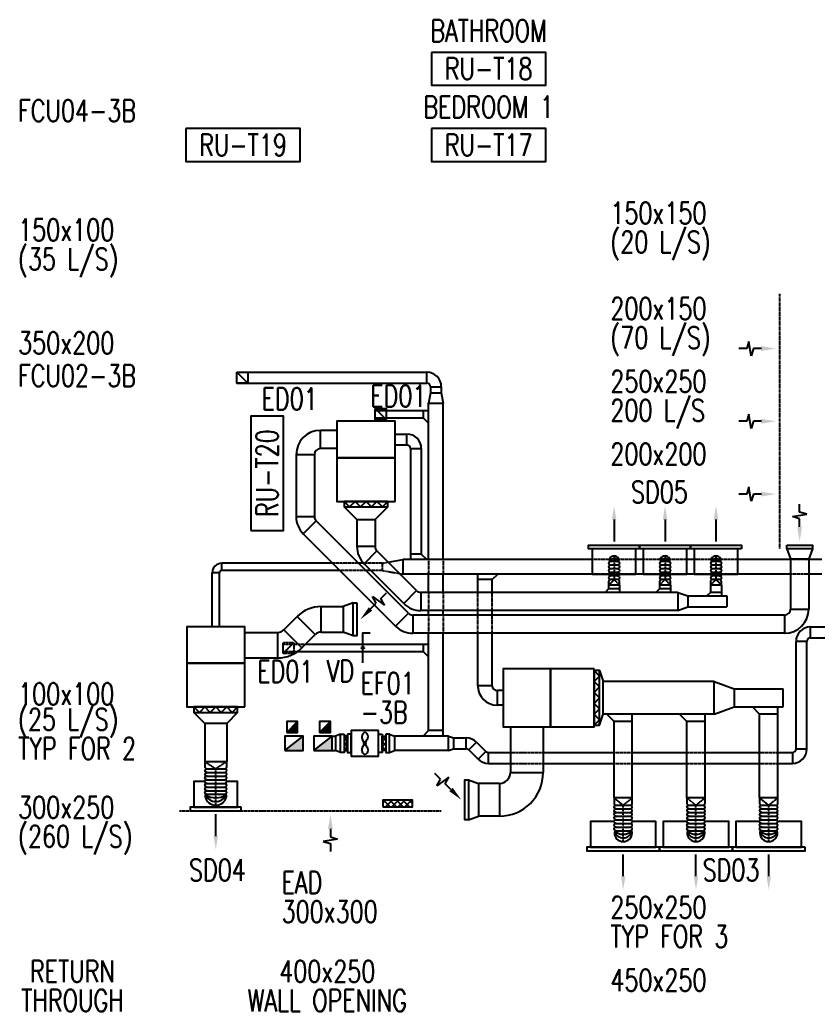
# Model space of a CAD drawing. Header units: millimetres. Extents: x 8426 to 52612, y 34067 to 55672.
# Drawn here: x 26992 to 37951, y 42037 to 55672 of the extents above; entities that cross this region are included whole.
import ezdxf
from ezdxf.enums import TextEntityAlignment as Align

# ---------------------------------------------------------------- set-up
doc = ezdxf.new("R2010")
doc.units = ezdxf.units.MM
for name, pattern in [('RU-MC03XXB1$0$HIDDEN2', [0.1875, 0.125, -0.0625]), ('RU-MD03XXB1$0$DASHDOT2', [0.5, 0.25, -0.125, 0, -0.125]), ('RU-MD03XXB1$0$HIDDEN2', [0.1875, 0.125, -0.0625])]:
    doc.linetypes.add(name, pattern=pattern)
doc.layers.add('AGRMNANT', color=1, linetype='Continuous', lineweight=25)
doc.layers.add('AGRMNONT', color=1, linetype='Continuous', lineweight=25)
for name, color, linetype in [('RU-MC03XXB1$0$MPVENENS', 2, 'Continuous'), ('RU-MC03XXB1$0$MPVENTND', 4, 'Continuous'), ('RU-MD03XXB1$0$MPVENENS', 2, 'Continuous'), ('RU-MD03XXB1$0$MPVENFNS', 60, 'Continuous'), ('RU-MD03XXB1$0$MPVENRAF', 1, 'Continuous'), ('RU-MD03XXB1$0$MPVENRNS', 40, 'Continuous'), ('RU-MD03XXB1$0$MPVENRNT', 4, 'Continuous'), ('RU-MD03XXB1$0$MPVENSAF', 1, 'Continuous'), ('RU-MD03XXB1$0$MPVENSNS', 7, 'Continuous'), ('RU-MD03XXB1$0$MPVENSNT', 11, 'Continuous'), ('RU-MD03XXB1$0$MPVENTND', 4, 'Continuous'), ('RU-MD03XXB1$0$MPVRNENT', 3, 'Continuous'), ('RU-MD03XXB1$0$MPWOPENL', 1, 'Continuous'), ('RU-MD03XXB1$0$X-REF', 25, 'Continuous'), ('RU-ME03XXB1$0$MPPIPENE', 6, 'Continuous'), ('RU-ME03XXB1$0$MPVENTNE', 6, 'Continuous')]:
    doc.layers.add(name, color=color, linetype=linetype)
doc.styles.add('RU-MD03XXB1$0$Standard', font='simplex.shx', dxfattribs={"width": 0.75})
doc.styles.add('SS', font='SIMPLEX.SHX', dxfattribs={"width": 0.75, "height": 3.5})
doc.styles.add('SS-1', font='simplex.shx', dxfattribs={"width": 0.75, "height": 3, "bigfont": 'B1NASKH.shx'})
doc.styles.add('SS-100', font='simplex.shx', dxfattribs={"width": 0.75, "height": 300, "bigfont": 'B1NASKH.shx'})

# ---------------------------------------------------------------- blocks, each defined once
blk = doc.blocks.new('ROOM NO.3')
at = {"linetype": 'Continuous'}
blk.add_lwpolyline([(-114723, 82043), (-114723, 81593), (-113153, 81593), (-113153, 82043)], close=True, dxfattribs=at)
at = {"style": 'SS-1', "width": 0.75, "flags": 1}
for tag, p in [('CEILING-FINISH', (-113938, 86807)), ('WALL-FINISH', (-113938, 86307)), ('SKIRTING-FINISH', (-113938, 85807)), ('FLOOR-FINISH', (-113938, 85307)), ('ACTUAL-AREA', (-113938, 84801)), ('TOR-AREA', (-113938, 84294)), ('PEOPLE-NO.', (-113938, 83787)), ('DEPT-NAME', (-113938, 83292)), ('RM-NAME', (-113938, 82288))]:
    blk.add_attdef(tag, text='', height=300, dxfattribs=at).set_placement(p, align=Align.MIDDLE)
at = {"linetype": 'Continuous', "style": 'SS', "width": 0.75, "flags": 4}
blk.add_attdef('RM-NO', text='', height=300, dxfattribs=at).set_placement((-113938, 81818), align=Align.MIDDLE)
blk = doc.blocks.new('S-TEXT')
at = {"style": 'SS-100', "width": 0.75}
for tag, p in [('R-NA1', (0, 4.25)), ('R-NA2', (0, 0))]:
    blk.add_attdef(tag, text='', height=3, dxfattribs=at).set_placement(p, align=Align.MIDDLE)
blk = doc.blocks.new('RU-MD03XXB1$0$SDAR')
at = {"color": 0, "linetype": 'ByBlock'}
blk.add_line((-300, 0), (0, 0), dxfattribs=at)
blk.add_solid([(-300, 31.25), (-300, -31.25), (-487.5, 0)], dxfattribs=at)
blk = doc.blocks.new('RU-MC03XXB1$0$EAD150X150')
at = {"layer": 'RU-MC03XXB1$0$MPVENENS'}
blk.add_line((-75, -75), (75, 75), dxfattribs=at)
blk.add_lwpolyline([(-75, -75), (75, -75), (75, 75), (-75, 75)], close=True, dxfattribs=at)
blk.add_solid([(75, 75), (75, -75), (-75, -75)], dxfattribs=at)
blk = doc.blocks.new('RU-MC03XXB1$0$EAD250X200')
at = {"layer": 'RU-MC03XXB1$0$MPVENENS'}
blk.add_line((-125, -100), (125, 100), dxfattribs=at)
blk.add_lwpolyline([(-125, -100), (125, -100), (125, 100), (-125, 100)], close=True, dxfattribs=at)
blk.add_solid([(125, 100), (125, -100), (-125, -100)], dxfattribs=at)
blk = doc.blocks.new('RU-MC03XXB1$0$EG-1')
at = {"color": 1}
blk.add_line((-75, -75), (75, 75), dxfattribs=at)
blk.add_lwpolyline([(-75, -75), (-75, 75), (75, 75), (75, -75)], close=True)
blk = doc.blocks.new('RU-MC03XXB1')
at = {"layer": 'RU-MC03XXB1$0$MPVENTND', "color": 1, "linetype": 'RU-MC03XXB1$0$HIDDEN2'}
blk.add_line((17785, 6362), (17935, 6512), dxfattribs=at)
at = {"layer": 'RU-MC03XXB1$0$MPVENTND'}
for points in [[(22685, 7800), (21985, 7800), (21985, 7850), (22685, 7850)], [(23385, 7800), (22685, 7800), (22685, 7850), (23385, 7850)], [(24085, 7800), (23385, 7800), (23385, 7850), (24085, 7850)], [(17210, 4250), (16510, 4250), (16510, 4200), (17210, 4200)], [(22960, 3700), (21960, 3700), (21960, 3650), (22960, 3650)], [(23960, 3700), (22960, 3700), (22960, 3650), (23960, 3650)], [(24960, 3700), (23960, 3700), (23960, 3650), (24960, 3650)]]:
    blk.add_lwpolyline(points, close=True, dxfattribs=at)
at = {"layer": 'RU-MC03XXB1$0$MPVENTND', "color": 1, "linetype": 'RU-MC03XXB1$0$HIDDEN2'}
blk.add_lwpolyline([(17785, 6362), (17785, 6512), (17935, 6512), (17935, 6362)], close=True, dxfattribs=at)
at = {"layer": 'RU-MC03XXB1$0$MPVENENS'}
for name, p in [('RU-MC03XXB1$0$EAD150X150', (17910, 5350)), ('RU-MC03XXB1$0$EAD150X150', (18360, 5350)), ('RU-MC03XXB1$0$EAD250X200', (17935, 5125)), ('RU-MC03XXB1$0$EAD250X200', (18335, 5125))]:
    blk.add_blockref(name, p, dxfattribs=at)
at = {"layer": 'RU-MC03XXB1$0$MPVENTND', "rotation": 270}
for p in [(17225, 10150), (19125, 9650)]:
    blk.add_blockref('RU-MC03XXB1$0$EG-1', p, dxfattribs=at)
blk = doc.blocks.new('RU-ME03XXB1$0$EF')
at = {"color": 4}
for p, q in [((-14, 12), (-53, 44)), ((53, 44), (14, 12)), ((-14, -12), (-53, -44)), ((53, -44), (14, -12))]:
    blk.add_line(p, q, dxfattribs=at)
at = {"color": 2}
blk.add_lwpolyline([(-175, 250), (-175, -250), (175, -250), (175, 250)], close=True, dxfattribs=at)
at = {"color": 4}
blk.add_circle((0, 0), 18.8, dxfattribs=at)
for centre, start, end in [((-90, 0), 50.3477, 309.6523), ((90, 0), 230.3477, 129.6523)]:
    blk.add_arc(centre, 57.4, start, end, dxfattribs=at)
blk = doc.blocks.new('RU-ME03XXB1$0$FCU2')
blk.add_lwpolyline([(-400, 600), (-400, 0), (400, 0), (400, 600)], close=True)
at = {"color": 2}
blk.add_lwpolyline([(375, 600), (375, 675), (-375, 675), (-375, 600)], close=True, dxfattribs=at)
at = {"color": 1}
blk.add_lwpolyline([(375, 600), (300, 675), (225, 600), (150, 675), (75, 600), (0, 675), (-75, 600), (-150, 675), (-225, 600), (-300, 675), (-375, 600), (-375, 600)], dxfattribs=at)
blk = doc.blocks.new('RU-ME03XXB1$0$FCU1')
blk.add_lwpolyline([(-400, 600), (-400, 0), (400, 0), (400, 600)], close=True)
at = {"color": 2}
blk.add_lwpolyline([(300, 600), (300, 675), (-300, 675), (-300, 600)], close=True, dxfattribs=at)
at = {"color": 1}
blk.add_lwpolyline([(-300, 600), (-300, 600), (-225, 675), (-150, 600), (-75, 675), (0, 600), (75, 675), (150, 600), (225, 675), (300, 600)], dxfattribs=at)
blk = doc.blocks.new('RU-ME03XXB1')
at = {"layer": 'RU-ME03XXB1$0$MPPIPENE'}
for name, p, rotation in [('RU-ME03XXB1$0$FCU1', (18925, 9050), 180), ('RU-ME03XXB1$0$FCU1', (16860, 6225), 180), ('RU-ME03XXB1$0$FCU2', (21460, 5750), 270)]:
    blk.add_blockref(name, p, dxfattribs=dict(at, rotation=rotation))
at = {"layer": 'RU-ME03XXB1$0$MPVENTNE', "yscale": 0.75, "rotation": 270}
blk.add_blockref('RU-ME03XXB1$0$EF', (18910, 5125), dxfattribs=at)
blk = doc.blocks.new('RU-MD03XXB1$0$RDAF')
for p, q in [((200, 0), (310, 0)), ((310, 0), (340, 99)), ((340, 99), (373, -99)), ((403, 0), (513, 0)), ((373, -99), (403, 0))]:
    blk.add_line(p, q)
blk.add_solid([(200, -33), (200, 33), (0, 0)])
blk = doc.blocks.new('RU-MD03XXB1$0$F-150')
at = {"layer": 'RU-MD03XXB1$0$MPVENSNS', "color": 1, "linetype": 'RU-MD03XXB1$0$DASHDOT2'}
for p in [(-75, 325), (75, 325), (0, -75)]:
    blk.add_line(p, (0, 250), dxfattribs=at)
at = {"layer": 'RU-MD03XXB1$0$MPVENSNS', "color": 1}
for p, q in [((-50, 200), (50, 200)), ((-50, 150), (50, 150)), ((-50, 100), (50, 100)), ((-50, 50), (50, 50)), ((-43, 0), (43, 0))]:
    blk.add_line(p, q, dxfattribs=at)
at = {"layer": 'RU-MD03XXB1$0$MPVENSNS', "color": 2}
blk.add_lwpolyline([(-75, 325), (-75, 275, 0.414214), (-50, 250), (50, 250, 0.414214), (75, 275), (75, 325)], format="xyb", dxfattribs=at)
at = {"layer": 'RU-MD03XXB1$0$MPVENSNS', "color": 1}
for points in [[(-50, 0, -1), (-50, 50, -1), (-50, 100, -1), (-50, 150, -1), (-50, 200, -1), (-50, 250)], [(50, 0, 1), (50, 50, 1), (50, 100, 1), (50, 150, 1), (50, 200, 1), (50, 250)]]:
    blk.add_lwpolyline(points, format="xyb", dxfattribs=at)
for centre, radius, start, end in [((-43, -25), 25, 90, 210), ((0, 0), 75, 210, 330), ((0, 50), 88, 223.7528, 316.2472), ((43, -25), 25, 330, 90), ((43, -25), 25, 330, 90)]:
    blk.add_arc(centre, radius, start, end, dxfattribs=at)
blk = doc.blocks.new('RU-MD03XXB1$0$F-300')
at = {"layer": 'RU-MD03XXB1$0$MPVENSNS', "color": 1, "linetype": 'RU-MD03XXB1$0$DASHDOT2'}
for p in [(-150, 450), (150, 450), (0, -150)]:
    blk.add_line(p, (0, 350), dxfattribs=at)
at = {"layer": 'RU-MD03XXB1$0$MPVENSNS', "color": 1}
for p, q in [((-125, 300), (125, 300)), ((-125, 250), (125, 250)), ((-125, 200), (125, 200)), ((-125, 150), (125, 150)), ((-125, 100), (125, 100)), ((-125, 50), (125, 50)), ((-122, 0), (122, 0))]:
    blk.add_line(p, q, dxfattribs=at)
at = {"layer": 'RU-MD03XXB1$0$MPVENSNS', "color": 2}
blk.add_lwpolyline([(-150, 450), (-150, 375, 0.414214), (-125, 350), (125, 350, 0.414214), (150, 375), (150, 450)], format="xyb", dxfattribs=at)
at = {"layer": 'RU-MD03XXB1$0$MPVENSNS', "color": 1}
for points in [[(-125, 0, -1), (-125, 50, -1), (-125, 100, -1), (-125, 150, -1), (-125, 200, -1), (-125, 250, -1), (-125, 300, -1), (-125, 350)], [(125, 0, 1), (125, 50, 1), (125, 100, 1), (125, 150, 1), (125, 200, 1), (125, 250, 1), (125, 300, 1), (125, 350)]]:
    blk.add_lwpolyline(points, format="xyb", dxfattribs=at)
for centre, radius, start, end in [((-122, -25), 25, 90, 191.537), ((0, 0), 150, 191.537, 348.463), ((0, 65), 164, 208.4107, 331.5893), ((0, 213), 261, 237.5556, 302.4444), ((122, -25), 25, 348.463, 90)]:
    blk.add_arc(centre, radius, start, end, dxfattribs=at)
blk = doc.blocks.new('RU-MD03XXB1$0$F-250')
at = {"layer": 'RU-MD03XXB1$0$MPVENSNS', "color": 1, "linetype": 'RU-MD03XXB1$0$DASHDOT2'}
for p in [(-125, 450), (125, 450), (0, -150)]:
    blk.add_line(p, (0, 350), dxfattribs=at)
at = {"layer": 'RU-MD03XXB1$0$MPVENSNS', "color": 1}
for p, q in [((-100, 300), (100, 300)), ((-100, 250), (100, 250)), ((-100, 200), (100, 200)), ((-100, 150), (100, 150)), ((-100, 100), (100, 100)), ((-100, 50), (100, 50)), ((-97, 0), (97, 0))]:
    blk.add_line(p, q, dxfattribs=at)
at = {"layer": 'RU-MD03XXB1$0$MPVENSNS', "color": 2}
blk.add_lwpolyline([(-125, 450), (-125, 375, 0.414214), (-100, 350), (100, 350, 0.414214), (125, 375), (125, 450)], format="xyb", dxfattribs=at)
at = {"layer": 'RU-MD03XXB1$0$MPVENSNS', "color": 1}
for points in [[(-100, 0, -1), (-100, 50, -1), (-100, 100, -1), (-100, 150, -1), (-100, 200, -1), (-100, 250, -1), (-100, 300, -1), (-100, 350)], [(100, 0, 1), (100, 50, 1), (100, 100, 1), (100, 150, 1), (100, 200, 1), (100, 250, 1), (100, 300, 1), (100, 350)]]:
    blk.add_lwpolyline(points, format="xyb", dxfattribs=at)
for centre, radius, start, end in [((-97, -25), 25, 90, 191.537), ((0, -28), 122, 180.9326, 359.0674), ((0, 27), 126, 198.4126, 341.5874), ((0, 135), 183, 230.9997, 309.0003), ((97, -25), 25, 348.463, 90)]:
    blk.add_arc(centre, radius, start, end, dxfattribs=at)
blk = doc.blocks.new('RU-MD03XXB1$0$VD')
at = {"color": 2}
blk.add_lwpolyline([(0, 275), (0, -275), (100, -275)], dxfattribs=at)
at = {"color": 2, "const_width": 37.5}
blk.add_lwpolyline([(-18.75, 0, 1), (18.75, 0, 1)], format="xyb", close=True, dxfattribs=at)

msp = doc.modelspace()

# ---------------------------------------------------------------- hatches: boundary and pattern name
at = {"layer": 'RU-MD03XXB1$0$MPVENENS'}
h = msp.add_hatch(dxfattribs=at)
h.set_pattern_fill('ANSI37', color=1, scale=400, angle=270, style=0)
h.set_pattern_definition([(315, (64164.087, 69654.78), (35.35534, 35.35534), []), (45, (64164.087, 69654.78), (-35.35534, 35.35534), [])])
h.paths.add_polyline_path([(31448, 45830.2), (31448, 45630.2), (31498, 45630.2), (31498, 45830.2)])
h = msp.add_hatch(dxfattribs=at)
h.set_pattern_fill('ANSI37', color=1, scale=400, angle=270, style=0)
h.set_pattern_definition([(225, (-692.99, 69654.78), (-35.35534, 35.35534), []), (135, (-692.99, 69654.78), (35.35534, 35.35534), [])])
h.paths.add_polyline_path([(32023, 45830.2), (32023, 45630.2), (31973, 45630.2), (31973, 45830.2)])
at = {"layer": 'RU-MD03XXB1$0$MPWOPENL'}
h = msp.add_hatch(dxfattribs=at)
h.set_pattern_fill('ANSI37', color=256, scale=500, style=0)
h.set_pattern_definition([(45, (12825.55, 40605.2), (-44.19417, 44.19417), []), (135, (12825.55, 40605.2), (-44.19417, -44.19417), [])])
h.paths.add_polyline_path([(31985.5, 44855.2), (31985.5, 44955.2), (32385.5, 44955.2), (32385.5, 44855.2)])

# ---------------------------------------------------------------- linework, layer by layer
at = {"layer": 'AGRMNONT'}
for points in [[(32297.2, 51244.6, 0, 100, 0), (32297.2, 51697.2, 0, 0, 0), (32297.2, 55000.2, 0, 0, 0), (32650.7, 55000.2, 0, 0, 0)], [(30749.2, 51244.6, 0, 100, 0), (30749.2, 51697.2, 0, 0, 0), (30749.2, 52786.5, 0, 0, 0), (31259.4, 52786.5, 0, 0, 0), (31259.4, 53952.6, 0, 0, 0), (30845.4, 53952.6, 0, 0, 0)], [(33435.7, 51265.4, 0, 100, 0), (33435.7, 51717.9, 0, 0, 0), (33435.7, 53727.6, 0, 0, 0)], [(30390.9, 47433.6, 0, 100, 0), (30390.9, 47886.1, 0, 0, 0), (30390.9, 48657.3, 0, 0, 0)]]:
    msp.add_lwpolyline(points, format="xyseb", dxfattribs=at)
at = {"layer": 'RU-MD03XXB1$0$MPVENENS'}
for p, q in [((29975.5, 50830.2), (32585.5, 50830.2)), ((29975.5, 50680.2), (29975.5, 50830.2)), ((32585.5, 50680.2), (32585.5, 50830.2)), ((29975.5, 50680.2), (32585.5, 50680.2)), ((32635.5, 50630.2), (32635.5, 50547)), ((32635.5, 50630.2), (32785.5, 50630.2)), ((32785.5, 50630.2), (32785.5, 50547)), ((32635.5, 50547), (32610.5, 50405.2)), ((32635.5, 50547), (32785.5, 50547)), ((32785.5, 50547), (32810.5, 50405.2)), ((32610.5, 48255.2), (32610.5, 50405.2)), ((32610.5, 50405.2), (32810.5, 50405.2)), ((32810.5, 48255.2), (32810.5, 50405.2)), ((31875.5, 50205.2), (31875.5, 50305.2)), ((31875.5, 50305.2), (32610.5, 50305.2)), ((31875.5, 50205.2), (32535.5, 50205.2)), ((32535.5, 50305.2), (32535.5, 50205.2)), ((32535.5, 50205.2), (32610.5, 50130.2)), ((32610.5, 47805.2), (32610.5, 48080.2)), ((32810.5, 47805.2), (32810.5, 48055.2)), ((32610.5, 47492.7), (32610.5, 47555.2)), ((32810.5, 47492.7), (32810.5, 47555.2)), ((37860.5, 47330.2), (38185.5, 47330.2)), ((37860.5, 47180.2), (37860.5, 47330.2)), ((32610.5, 45905.2), (32610.5, 47242.7)), ((32810.5, 45830.2), (32810.5, 47242.7)), ((37860.5, 47180.2), (38185.5, 47180.2)), ((30919.7, 47092.7), (32610.5, 47092.7)), ((32535.5, 47092.7), (32535.5, 46992.7)), ((37660.5, 45655.2), (37660.5, 47130.2)), ((37810.5, 47130.2), (37660.5, 47130.2)), ((37810.5, 45655.2), (37810.5, 47130.2)), ((30810.9, 46992.7), (32535.5, 46992.7)), ((32535.5, 46992.7), (32610.5, 46917.7)), ((31285.5, 45830.2), (31329.4, 45830.2)), ((31398, 45855.2), (31329.4, 45830.2)), ((31329.4, 45830.2), (31329.4, 45630.2)), ((32073, 45855.2), (32141.7, 45830.2)), ((32885.5, 45830.2), (32141.7, 45830.2)), ((32141.7, 45830.2), (32141.7, 45630.2)), ((32610.5, 45905.2), (32535.5, 45830.2)), ((32810.5, 45905.2), (32610.5, 45905.2)), ((32885.5, 45630.2), (32885.5, 45830.2)), ((32885.5, 45830.2), (32954.2, 45805.2)), ((32954.2, 45805.2), (33129.1, 45805.2)), ((32954.2, 45805.2), (32954.2, 45655.2)), ((33129.1, 45655.2), (33129.1, 45805.2)), ((33164.4, 45640.6), (33270.5, 45746.6)), ((33270.5, 45746.6), (33397.3, 45619.8)), ((31285.5, 45630.2), (31329.4, 45630.2)), ((31398, 45605.2), (31329.4, 45630.2)), ((32073, 45605.2), (32141.7, 45630.2)), ((32885.5, 45630.2), (32141.7, 45630.2)), ((32885.5, 45630.2), (32954.2, 45655.2)), ((32954.2, 45655.2), (33129.1, 45655.2)), ((33164.4, 45640.6), (33291.2, 45513.8)), ((33397.3, 45619.8), (33291.2, 45513.8)), ((33432.6, 45605.2), (33735.5, 45605.2)), ((33432.6, 45455.2), (33432.6, 45605.2)), ((34185.5, 45605.2), (35160.5, 45605.2)), ((35410.5, 45605.2), (36160.5, 45605.2)), ((36410.5, 45605.2), (37160.5, 45605.2)), ((37410.5, 45605.2), (37610.5, 45605.2)), ((37610.5, 45605.2), (37610.5, 45455.2)), ((37660.5, 45655.2), (37810.5, 45655.2)), ((33432.6, 45455.2), (33735.5, 45455.2)), ((34185.5, 45455.2), (35160.5, 45455.2)), ((35410.5, 45455.2), (36160.5, 45455.2)), ((36410.5, 45455.2), (37160.5, 45455.2)), ((37410.5, 45455.2), (37610.5, 45455.2))]:
    msp.add_line(p, q, dxfattribs=at)
at = {"layer": 'RU-MD03XXB1$0$MPVENENS', "color": 1, "linetype": 'RU-MD03XXB1$0$HIDDEN2'}
for p, q in [((32610.5, 48255.2), (32610.5, 48055.2)), ((32810.5, 48255.2), (32810.5, 48055.2)), ((32610.5, 47805.2), (32610.5, 47555.2)), ((32810.5, 47805.2), (32810.5, 47555.2)), ((32610.5, 47492.7), (32610.5, 47242.7)), ((32810.5, 47492.7), (32810.5, 47242.7)), ((30610.5, 46992.7), (30610.5, 47092.7)), ((30610.5, 47092.7), (30919.7, 47092.7)), ((30610.5, 46992.7), (30810.9, 46992.7)), ((33735.5, 45605.2), (34185.5, 45605.2)), ((35160.5, 45605.2), (35410.5, 45605.2)), ((36160.5, 45605.2), (36410.5, 45605.2)), ((37160.5, 45605.2), (37410.5, 45605.2)), ((33735.5, 45455.2), (34185.5, 45455.2)), ((35160.5, 45455.2), (35410.5, 45455.2)), ((36160.5, 45455.2), (36410.5, 45455.2)), ((37160.5, 45455.2), (37410.5, 45455.2))]:
    msp.add_line(p, q, dxfattribs=at)
at = {"layer": 'RU-MD03XXB1$0$MPVENENS', "color": 1}
for points in [[(31448, 45855.2), (31448, 45605.2), (31398, 45605.2), (31398, 45855.2)], [(31448, 45830.2), (31448, 45630.2), (31498, 45630.2), (31498, 45830.2)], [(31498, 45855.2), (31498, 45605.2), (31548, 45605.2), (31548, 45855.2)], [(31973, 45855.2), (31973, 45605.2), (31923, 45605.2), (31923, 45855.2)], [(32023, 45830.2), (32023, 45630.2), (31973, 45630.2), (31973, 45830.2)], [(32023, 45855.2), (32023, 45605.2), (32073, 45605.2), (32073, 45855.2)]]:
    msp.add_lwpolyline(points, close=True, dxfattribs=at)
at = {"layer": 'RU-MD03XXB1$0$MPVENENS'}
for centre, radius, start, end in [((32585.5, 50630.2), 200, 0, 90), ((32585.5, 50630.2), 50, 0, 90), ((37860.5, 47130.2), 200, 90, 180), ((37860.5, 47130.2), 50, 90, 180), ((33129.1, 45605.2), 200, 45, 90), ((33129.1, 45605.2), 50, 45, 90), ((33432.6, 45655.2), 50, 225, 270), ((37610.5, 45655.2), 50, 270, 0), ((37610.5, 45655.2), 200, 270, 0), ((33432.6, 45655.2), 200, 225, 270)]:
    msp.add_arc(centre, radius, start, end, dxfattribs=at)
at = {"layer": 'RU-MD03XXB1$0$MPVENFNS'}
for p, q in [((32150.5, 49980.2), (32310.5, 49980.2)), ((32310.5, 49830.2), (32310.5, 49980.2)), ((32150.5, 49830.2), (32310.5, 49830.2)), ((32360.5, 49780.2), (32360.5, 48255.2)), ((32360.5, 49780.2), (32510.5, 49780.2)), ((32510.5, 49780.2), (32510.5, 48330.2)), ((32510.5, 48330.2), (32360.5, 48330.2)), ((32510.5, 48330.2), (32585.5, 48255.2)), ((31292.5, 48205.2), (29768.9, 48205.2)), ((29768.9, 48105.2), (29768.9, 48205.2)), ((31716.9, 48205.2), (31646, 48205.2)), ((32056.3, 48219.2), (32260.5, 48255.2)), ((34860.5, 48255.2), (32260.5, 48255.2)), ((32260.5, 48055.2), (32260.5, 48255.2)), ((35560.5, 48255.2), (35460.5, 48255.2)), ((36260.5, 48255.2), (36160.5, 48255.2)), ((37585.5, 48255.2), (36860.5, 48255.2)), ((38016.9, 48255.2), (37835.5, 48255.2)), ((29635.5, 47330.2), (29635.5, 48071.9)), ((29735.5, 48071.9), (29635.5, 48071.9)), ((29735.5, 47330.2), (29735.5, 48071.9)), ((31392.5, 48105.2), (29768.9, 48105.2)), ((31816.7, 48105.2), (31746, 48105.2)), ((32211.7, 48063.8), (32260.5, 48055.2)), ((34860.5, 48055.2), (32260.5, 48055.2)), ((33285.5, 47805.2), (33285.5, 48055.2)), ((33485.5, 47980.2), (33560.5, 48055.2)), ((35560.5, 48055.2), (35460.5, 48055.2)), ((36260.5, 48055.2), (36160.5, 48055.2)), ((37585.5, 48055.2), (36860.5, 48055.2)), ((38016.9, 48055.2), (37835.5, 48055.2)), ((33485.5, 47980.2), (33285.5, 47980.2)), ((33485.5, 47805.2), (33485.5, 47980.2)), ((33285.5, 47492.7), (33285.5, 47555.2)), ((33485.5, 47492.7), (33485.5, 47555.2)), ((33285.5, 46521.9), (33285.5, 47242.7)), ((33485.5, 46521.9), (33485.5, 47242.7)), ((33485.5, 46521.9), (33285.5, 46521.9)), ((33635.5, 46455.2), (33552.2, 46455.2)), ((33552.2, 46455.2), (33552.2, 46255.2)), ((33635.5, 46255.2), (33552.2, 46255.2))]:
    msp.add_line(p, q, dxfattribs=at)
at = {"layer": 'RU-MD03XXB1$0$MPVENFNS', "color": 1, "linetype": 'RU-MD03XXB1$0$HIDDEN2'}
for p, q in [((31646, 48205.2), (31292.5, 48205.2)), ((31977, 48205.2), (31716.9, 48205.2)), ((31977, 48205.2), (32056.3, 48219.2)), ((31977, 48105.2), (31977, 48205.2)), ((35460.5, 48255.2), (34860.5, 48255.2)), ((36160.5, 48255.2), (35560.5, 48255.2)), ((36860.5, 48255.2), (36260.5, 48255.2)), ((37835.5, 48255.2), (37585.5, 48255.2)), ((31746, 48105.2), (31392.5, 48105.2)), ((31977, 48105.2), (31816.7, 48105.2)), ((31977, 48105.2), (32211.7, 48063.8)), ((35460.5, 48055.2), (34860.5, 48055.2)), ((36160.5, 48055.2), (35560.5, 48055.2)), ((36860.5, 48055.2), (36260.5, 48055.2)), ((37835.5, 48055.2), (37585.5, 48055.2)), ((33285.5, 47555.2), (33285.5, 47805.2)), ((33485.5, 47555.2), (33485.5, 47805.2)), ((33285.5, 47242.7), (33285.5, 47492.7)), ((33485.5, 47242.7), (33485.5, 47492.7))]:
    msp.add_line(p, q, dxfattribs=at)
at = {"layer": 'RU-MD03XXB1$0$MPVENFNS'}
for centre, radius, start, end in [((32310.5, 49780.2), 200, 0, 90), ((32310.5, 49780.2), 50, 0, 90), ((29768.9, 48071.9), 133.3, 90, 180), ((29768.9, 48071.9), 33.3, 90, 180), ((33552.2, 46521.9), 266.7, 180, 270), ((33552.2, 46521.9), 66.7, 180, 270)]:
    msp.add_arc(centre, radius, start, end, dxfattribs=at)
at = {"layer": 'RU-MD03XXB1$0$MPVENRNS'}
for p, q in [((31350.5, 50030.2), (31123.9, 50030.2)), ((31123.9, 49780.2), (31123.9, 50030.2)), ((31350.5, 49780.2), (31123.9, 49780.2)), ((30790.5, 49696.9), (30790.5, 48845.2)), ((31040.5, 49696.9), (30790.5, 49696.9)), ((31040.5, 49696.9), (31040.5, 48845.2)), ((30790.5, 48845.2), (31040.5, 48845.2)), ((31065, 48786.3), (30888.2, 48609.5)), ((32334.1, 47517.1), (31065, 48786.3)), ((32157.3, 47340.3), (30888.2, 48609.5)), ((37535.5, 48405.2), (37585.5, 48267.8)), ((37885.5, 48405.2), (37835.5, 48267.8)), ((37585.5, 48267.8), (37585.5, 47576)), ((37585.5, 48267.8), (37835.5, 48267.8)), ((37835.5, 48267.8), (37835.5, 47576)), ((31134.5, 47609.1), (31435.5, 47609.1)), ((31134.5, 47259.1), (31134.5, 47609.1)), ((31572.9, 47659.1), (31435.5, 47609.1)), ((31435.5, 47609.1), (31435.5, 47259.1)), ((30621.4, 47289.4), (30804.5, 47472.4)), ((31052, 47225), (30804.5, 47472.4)), ((32157.3, 47340.3), (32334.1, 47517.1)), ((37502.2, 47492.7), (32393, 47492.7)), ((32393, 47492.7), (32393, 47242.7)), ((37502.2, 47492.7), (37502.2, 47242.7)), ((37585.5, 47576), (37835.5, 47576)), ((30085.5, 47255.2), (30538.9, 47255.2)), ((30538.9, 46905.2), (30538.9, 47255.2)), ((30621.4, 47289.4), (30868.9, 47041.9)), ((30868.9, 47041.9), (31052, 47225)), ((31134.5, 47259.1), (31435.5, 47259.1)), ((31572.9, 47209.1), (31435.5, 47259.1)), ((37502.2, 47242.7), (32393, 47242.7)), ((30085.5, 46905.2), (30538.9, 46905.2)), ((33735.5, 45955.2), (33735.5, 45330.2)), ((34185.5, 45955.2), (34185.5, 45330.2)), ((33735.5, 45330.2), (34185.5, 45330.2)), ((33159.6, 45230.2), (33297, 45180.2)), ((33585.5, 45180.2), (33297, 45180.2)), ((33297, 45180.2), (33297, 44730.2)), ((33585.5, 45180.2), (33585.5, 44730.2)), ((33159.6, 44680.2), (33297, 44730.2)), ((33585.5, 44730.2), (33297, 44730.2))]:
    msp.add_line(p, q, dxfattribs=at)
for points in [[(37535.5, 48455.2), (37885.5, 48455.2), (37885.5, 48405.2), (37535.5, 48405.2)], [(31622.9, 47659.1), (31622.9, 47209.1), (31572.9, 47209.1), (31572.9, 47659.1)], [(33159.6, 44680.2), (33109.6, 44680.2), (33109.6, 45230.2), (33159.6, 45230.2)]]:
    msp.add_lwpolyline(points, close=True, dxfattribs=at)
for centre, radius, start, end in [((31123.9, 49696.9), 333.3, 90, 180), ((31123.9, 49696.9), 83.3, 90, 180), ((31123.9, 48845.2), 333.3, 180, 225), ((31123.9, 48845.2), 83.3, 180, 225), ((31134.5, 47142.5), 466.7, 90, 135), ((32393, 47576), 83.3, 225, 270), ((37502.2, 47576), 83.3, 270, 0), ((37502.2, 47576), 333.3, 270, 0), ((32393, 47576), 333.3, 225, 270), ((30538.9, 47371.9), 116.7, 270, 315), ((31134.5, 47142.5), 116.7, 90, 135), ((30538.9, 47371.9), 466.7, 270, 315), ((33585.5, 45330.2), 150, 270, 0), ((33585.5, 45330.2), 600, 270, 0)]:
    msp.add_arc(centre, radius, start, end, dxfattribs=at)
at = {"layer": 'RU-MD03XXB1$0$MPVENRNT', "color": 1}
for points in [[(36635.5, 47855.2, 0, 100, 0), (36920.2, 47949.8, 0, 0, 0), (37041.3, 47990.1, 0, 0, 0), (36606.4, 53824.5, 0, 0, 0), (36606.4, 53824.5, 0, 0, 0), (38104.8, 53824.5, 0, 0, 0)], [(37435.5, 51192.9, 0, 100, 0), (37735.5, 51192.9, 0, 0, 0), (39623, 51192.9, 0, 0, 0), (39623, 52760.8, 0, 0, 0), (43609.9, 52760.8, 0, 0, 0)], [(28502, 51232.6, 0, 0, 0), (30226.1, 51232.6, 0, 0, 0), (30226.1, 47555.2, 100, 0, 0), (30226.1, 47255.2, 0, 100, 0)], [(32185.5, 44855.2, 0, 100, 0), (32185.5, 44555.2, 0, 0, 0), (32185.5, 42597.3, 0, 0, 0), (31987.6, 42597.3, 0, 0, 0)], [(30457.9, 44805.2, 0, 100, 0), (30457.9, 44505.2, 0, 0, 0), (30457.9, 42597.3, 0, 0, 0), (28445.7, 42597.3, 0, 0, 0)], [(33357.9, 44730.2, 0, 100, 0), (33357.9, 44430.2, 0, 0, 0), (33357.9, 40276.5, 0, 0, 0), (34993.7, 40276.5, 0, 0, 0)], [(24973.2, 43305.2, 0, 100, 0), (24973.2, 43005.2, 0, 0, 0), (24973.2, 42597.3, 0, 0, 0), (26985.4, 42597.3, 0, 0, 0)]]:
    msp.add_lwpolyline(points, format="xyseb", dxfattribs=at)
at = {"layer": 'RU-MD03XXB1$0$MPVENSNS', "ltscale": 500}
for p, q in [((31450.5, 48980.2), (31625.5, 48805.2)), ((32050.5, 48980.2), (31875.5, 48805.2)), ((29385.5, 46155.2), (29535.5, 46005.2)), ((29985.5, 46155.2), (29835.5, 46005.2)), ((29535.5, 46005.2), (29535.5, 45480.2)), ((29835.5, 46005.2), (29535.5, 46005.2)), ((29835.5, 46005.2), (29835.5, 45480.2))]:
    msp.add_line(p, q, dxfattribs=at)
at = {"layer": 'RU-MD03XXB1$0$MPVENSNS'}
for p, q in [((31625.5, 48805.2), (31625.5, 48434.4)), ((31625.5, 48805.2), (31875.5, 48805.2)), ((31875.5, 48805.2), (31875.5, 48434.4)), ((31875.5, 48434.4), (31625.5, 48434.4)), ((31900, 48375.5), (31723.2, 48198.7)), ((32445.9, 47829.6), (31900, 48375.5)), ((32269.1, 47652.8), (31723.2, 48198.7)), ((35235.5, 47905.2), (35085.5, 47905.2)), ((35085.5, 47905.2), (35085.5, 47855.2)), ((35235.5, 47905.2), (35235.5, 47805.2)), ((35935.5, 47905.2), (35785.5, 47905.2)), ((35785.5, 47905.2), (35785.5, 47855.2)), ((35935.5, 47905.2), (35935.5, 47805.2)), ((36635.5, 47905.2), (36485.5, 47905.2)), ((36485.5, 47905.2), (36485.5, 47805.2)), ((36635.5, 47905.2), (36635.5, 47755.2)), ((32269.1, 47652.8), (32445.9, 47829.6)), ((36035.5, 47805.2), (32504.8, 47805.2)), ((32504.8, 47805.2), (32504.8, 47555.2)), ((35085.5, 47855.2), (35035.5, 47805.2)), ((35235.5, 47855.2), (35085.5, 47855.2)), ((35785.5, 47855.2), (35735.5, 47805.2)), ((35935.5, 47855.2), (35785.5, 47855.2)), ((36035.5, 47805.2), (36035.5, 47555.2)), ((36035.5, 47805.2), (36172.9, 47755.2)), ((36172.9, 47755.2), (36710.5, 47755.2)), ((36172.9, 47755.2), (36172.9, 47605.2)), ((36485.5, 47805.2), (36435.5, 47755.2)), ((36635.5, 47805.2), (36485.5, 47805.2)), ((36710.5, 47755.2), (36710.5, 47605.2)), ((36035.5, 47555.2), (36172.9, 47605.2)), ((36172.9, 47605.2), (36710.5, 47605.2)), ((36035.5, 47555.2), (32504.8, 47555.2)), ((34960.5, 46730.2), (35010.5, 46580.2)), ((36535.5, 46580.2), (35010.5, 46580.2)), ((35010.5, 46130.2), (35010.5, 46580.2)), ((36535.5, 46130.2), (36535.5, 46580.2)), ((36535.5, 46580.2), (36810.3, 46480.2)), ((36810.3, 46480.2), (37485.5, 46480.2)), ((36810.3, 46480.2), (36810.3, 46230.2)), ((37485.5, 46230.2), (37485.5, 46480.2)), ((36535.5, 46130.2), (36810.3, 46230.2)), ((36810.3, 46230.2), (37485.5, 46230.2)), ((37160.5, 46130.2), (37060.5, 46230.2)), ((37410.5, 44980.2), (37410.5, 46230.2)), ((34960.5, 45980.2), (35010.5, 46130.2)), ((36535.5, 46130.2), (35010.5, 46130.2)), ((35160.5, 46030.2), (35060.5, 46130.2)), ((35410.5, 44980.2), (35410.5, 46130.2)), ((36160.5, 46030.2), (36060.5, 46130.2)), ((36410.5, 44980.2), (36410.5, 46130.2)), ((37160.5, 44980.2), (37160.5, 46130.2)), ((37410.5, 46130.2), (37160.5, 46130.2)), ((35410.5, 46030.2), (35160.5, 46030.2)), ((35160.5, 44980.2), (35160.5, 46030.2)), ((36410.5, 46030.2), (36160.5, 46030.2)), ((36160.5, 44980.2), (36160.5, 46030.2)), ((29535.5, 45480.2), (29835.5, 45480.2)), ((35410.5, 44980.2), (35160.5, 44980.2)), ((36410.5, 44980.2), (36160.5, 44980.2)), ((37410.5, 44980.2), (37160.5, 44980.2))]:
    msp.add_line(p, q, dxfattribs=at)
at = {"layer": 'RU-MD03XXB1$0$MPVENSNS', "color": 2}
for points in [[(31350.5, 49655.2), (32150.5, 49655.2), (32150.5, 50155.2), (31350.5, 50155.2)], [(34860.5, 48055.2), (35460.5, 48055.2), (35460.5, 48405.2), (34860.5, 48405.2)], [(35560.5, 48055.2), (36160.5, 48055.2), (36160.5, 48405.2), (35560.5, 48405.2)], [(36260.5, 48055.2), (36860.5, 48055.2), (36860.5, 48405.2), (36260.5, 48405.2)], [(29285.5, 46830.2), (30085.5, 46830.2), (30085.5, 47330.2), (29285.5, 47330.2)], [(34285.5, 45955.2), (34285.5, 46755.2), (33635.5, 46755.2), (33635.5, 45955.2)]]:
    msp.add_lwpolyline(points, close=True, dxfattribs=at)
for points in [[(29535.5, 45205.2), (29385.5, 45205.2), (29385.5, 44855.2), (29985.5, 44855.2), (29985.5, 45205.2), (29835.5, 45205.2)], [(35160.5, 44655.2), (34835.5, 44655.2), (34835.5, 44305.2), (35735.5, 44305.2), (35735.5, 44655.2), (35410.5, 44655.2)], [(36160.5, 44655.2), (35835.5, 44655.2), (35835.5, 44305.2), (36735.5, 44305.2), (36735.5, 44655.2), (36410.5, 44655.2)], [(37160.5, 44655.2), (36835.5, 44655.2), (36835.5, 44305.2), (37735.5, 44305.2), (37735.5, 44655.2), (37410.5, 44655.2)]]:
    msp.add_lwpolyline(points, dxfattribs=at)
at = {"layer": 'RU-MD03XXB1$0$MPVENSNS'}
for centre, radius, start, end in [((31958.9, 48434.4), 333.3, 180, 225), ((31958.9, 48434.4), 83.3, 180, 225), ((32504.8, 47888.5), 83.3, 225, 270), ((32504.8, 47888.5), 333.3, 225, 270)]:
    msp.add_arc(centre, radius, start, end, dxfattribs=at)
at = {"layer": 'RU-MD03XXB1$0$MPVENSNT', "color": 1}
for points in [[(31636.6, 50155.2, 0, 100, 0), (31636.6, 50455.2, 0, 0, 0), (31636.6, 54423, 0, 0, 0), (28844.8, 54423, 0, 0, 0)], [(32402.3, 49957.9, 0, 100, 0), (32614.4, 50170.1, 0, 0, 0), (34591.7, 52147.4, 0, 0, 0), (34591.7, 53018.8, 0, 0, 0), (34993.7, 53018.8, 0, 0, 0)], [(29863.7, 47330.2, 0, 100, 0), (29863.7, 47630.2, 0, 0, 0), (29863.7, 50782.6, 0, 0, 0), (28764.1, 50782.6, 0, 0, 0)], [(33782.4, 47805.2, 0, 100, 0), (33782.4, 48105.2, 0, 0, 0), (33782.4, 50705.2, 0, 0, 0), (34993.7, 50705.2, 0, 0, 0)], [(34610.7, 48255.2, 0, 100, 0), (34610.7, 48555.2, 0, 0, 0), (34610.7, 49705.2, 0, 0, 0), (34993.7, 49705.2, 0, 0, 0)], [(29635.5, 47619.8, 0, 100, 0), (29335.5, 47619.8, 0, 0, 0), (28615.5, 47619.8, 0, 0, 0), (28615.5, 46409.7, 0, 0, 0), (28365.7, 46409.7, 0, 0, 0)], [(33542.6, 46255.2, 0, 100, 0), (33542.6, 45955.2, 0, 0, 0), (33542.6, 41276.5, 0, 0, 0), (34993.7, 41276.5, 0, 0, 0)], [(35278.6, 46130.2, 0, 100, 0), (35066.5, 45918.1, 0, 0, 0), (34438.7, 45290.3, 0, 0, 0), (34438.7, 42476.5, 0, 0, 0), (34993.7, 42476.5, 0, 0, 0)], [(33961.4, 45955.2, 0, 100, 0), (33961.4, 45655.2, 0, 0, 0), (33961.4, 41876.5, 0, 0, 0), (34993.7, 41876.5, 0, 0, 0)], [(29535.5, 45603.9, 0, 100, 0), (29323.4, 45391.8, 0, 0, 0), (28783.8, 44852.2, 0, 0, 0), (28445.4, 44852.2, 0, 0, 0)], [(35160.5, 45202.9, 0, 100, 0), (34860.5, 45202.9, 0, 0, 0), (34748.4, 45202.9, 0, 0, 0), (34748.4, 43476.5, 0, 0, 0), (34993.7, 43476.5, 0, 0, 0)]]:
    msp.add_lwpolyline(points, format="xyseb", dxfattribs=at)
at = {"layer": 'RU-MD03XXB1$0$MPVENTND', "color": 5, "linetype": 'RU-MD03XXB1$0$HIDDEN2'}
for p, q in [((37435.5, 51905.2), (37435.5, 48405.2)), ((29185.5, 44805.2), (32785.5, 44805.2))]:
    msp.add_line(p, q, dxfattribs=at)
at = {"layer": 'RU-MD03XXB1$0$MPVRNENT', "color": 1}
for points in [[(30536.5, 50830.2, 0, 100, 0), (30536.5, 51130.2, 0, 0, 0), (30536.5, 52786.5, 0, 0, 0), (28360.3, 52786.5, 0, 0, 0)], [(32810.5, 49899.1, 0, 100, 0), (33022.7, 50111.2, 0, 0, 0), (34616.7, 51705.2, 0, 0, 0), (34993.7, 51705.2, 0, 0, 0)], [(31185.5, 45630.2, 0, 100, 0), (31397.7, 45418.1, 0, 0, 0), (31705.6, 45110.1, 0, 0, 0), (31705.6, 43818.3, 0, 0, 0), (31301.8, 43818.3, 0, 0, 0)], [(32585.5, 45630.2, 0, 100, 0), (32585.5, 45330.2, 0, 0, 0), (32585.5, 41318.3, 0, 0, 0), (32043.2, 41318.3, 0, 0, 0)], [(37535.5, 45455.2, 0, 100, 0), (37535.5, 45155.2, 0, 0, 0), (37535.5, 40194.3, 0, 0, 0), (43609.9, 40194.3, 0, 0, 0)]]:
    msp.add_lwpolyline(points, format="xyseb", dxfattribs=at)
at = {"layer": 'RU-MD03XXB1$0$MPWOPENL'}
msp.add_lwpolyline([(31985.5, 44855.2), (31985.5, 44955.2), (32385.5, 44955.2), (32385.5, 44855.2)], close=True, dxfattribs=at)

# ---------------------------------------------------------------- block references
at = {"layer": 'AGRMNANT', "xscale": 100, "yscale": 100, "zscale": 100, "rotation": 9.40134851601926e-07}
for p, values in [((33435.7, 55521.8), {'R-NA2': 'BATHROOM'}), ((33435.7, 54474.1), {'R-NA2': 'BEDROOM 1'})]:
    msp.add_blockref('S-TEXT', p, dxfattribs=at).add_auto_attribs(values)
at = {"layer": 'AGRMNONT'}
ref = msp.add_blockref('ROOM NO.3', (147373.4, -26818.1), dxfattribs=at)
ref.add_attrib('RM-NO', 'RU-T18', dxfattribs={"layer": '0', "linetype": 'Continuous', "height": 300, "style": 'SS', "width": 0.75}).set_placement((33435.7, 55000.2), align=Align.MIDDLE)
ref = msp.add_blockref('ROOM NO.3', (143998.1, -27865.7), dxfattribs=at)
ref.add_attrib('RM-NO', 'RU-T19', dxfattribs={"layer": '0', "linetype": 'Continuous', "height": 300, "style": 'SS', "width": 0.75}).set_placement((30060.4, 53952.6), align=Align.MIDDLE)
ref = msp.add_blockref('ROOM NO.3', (147373.4, -27865.7), dxfattribs=at)
ref.add_attrib('RM-NO', 'RU-T17', dxfattribs={"layer": '0', "linetype": 'Continuous', "height": 300, "style": 'SS', "width": 0.75}).set_placement((33435.7, 53952.6), align=Align.MIDDLE)
ref = msp.add_blockref('ROOM NO.3', (112209.1, 163380), dxfattribs=dict(at, rotation=90))
ref.add_attrib('RM-NO', 'RU-T20', dxfattribs={"layer": '0', "linetype": 'Continuous', "height": 300, "rotation": 90, "style": 'SS', "width": 0.75}).set_placement((30390.9, 49442.3), align=Align.MIDDLE)
at = {"layer": 'RU-MD03XXB1$0$MPVENENS', "xscale": -1, "yscale": 0.75, "rotation": 180}
msp.add_blockref('RU-MD03XXB1$0$VD', (31706.7, 47042.7), dxfattribs=at)
at = {"layer": 'RU-MD03XXB1$0$MPVENRAF'}
for p, rotation in [((37385.5, 51155.2), 180), ((37385.5, 50155.2), 180), ((37385.5, 49155.2), 180), ((37710.5, 48505.2), 90), ((31672.9, 47434.1), 45.61573874910601), ((31261.2, 44755.2), 270)]:
    msp.add_blockref('RU-MD03XXB1$0$RDAF', p, dxfattribs=dict(at, rotation=rotation))
at = {"layer": 'RU-MD03XXB1$0$MPVENRAF', "xscale": -1, "rotation": 315.0000000000737}
msp.add_blockref('RU-MD03XXB1$0$RDAF', (33059.6, 44955.2), dxfattribs=at)
at = {"layer": 'RU-MD03XXB1$0$MPVENSAF', "color": 1, "rotation": 270}
for p in [(35160.5, 48505.2), (35860.5, 48505.2), (36560.5, 48505.2)]:
    msp.add_blockref('RU-MD03XXB1$0$SDAR', p, dxfattribs=at)
at = {"layer": 'RU-MD03XXB1$0$MPVENSAF', "color": 1, "xscale": -1, "rotation": 270}
for p in [(29685.5, 44755.2), (35285.5, 44205.2), (36285.5, 44205.2), (37285.5, 44205.2)]:
    msp.add_blockref('RU-MD03XXB1$0$SDAR', p, dxfattribs=at)
at = {"layer": 'RU-MD03XXB1$0$MPVENSNS', "rotation": 180}
for p in [(35160.5, 48230.2), (35860.5, 48230.2), (36560.5, 48230.2)]:
    msp.add_blockref('RU-MD03XXB1$0$F-150', p, dxfattribs=at)
at = {"layer": 'RU-MD03XXB1$0$MPVENSNS'}
for name, p in [('RU-MD03XXB1$0$F-300', (29685.5, 45030.2)), ('RU-MD03XXB1$0$F-250', (35285.5, 44530.2)), ('RU-MD03XXB1$0$F-250', (36285.5, 44530.2)), ('RU-MD03XXB1$0$F-250', (37285.5, 44530.2))]:
    msp.add_blockref(name, p, dxfattribs=at)
at = {"layer": 'RU-MD03XXB1$0$X-REF'}
for name in ['RU-MC03XXB1', 'RU-ME03XXB1']:
    msp.add_blockref(name, (12825.5, 40605.2), dxfattribs=at)
at = {"layer": 'RU-ME03XXB1$0$MPPIPENE'}
for name, p, rotation in [('RU-ME03XXB1$0$FCU1', (31750.5, 49655.2), 180), ('RU-ME03XXB1$0$FCU1', (29685.5, 46830.2), 180), ('RU-ME03XXB1$0$FCU2', (34285.5, 46355.2), 270)]:
    msp.add_blockref(name, p, dxfattribs=dict(at, rotation=rotation))
at = {"layer": 'RU-ME03XXB1$0$MPVENTNE', "yscale": 0.75, "rotation": 270}
msp.add_blockref('RU-ME03XXB1$0$EF', (31735.5, 45730.2), dxfattribs=at)

# ---------------------------------------------------------------- texts
at = {"layer": 'RU-MD03XXB1$0$MPVENRNT', "style": 'RU-MD03XXB1$0$Standard', "width": 0.75}
msp.add_text('350x200', height=300, dxfattribs=at).set_placement((26969.3, 51082.6))
for s, p in [('RETURN', (27715.5, 42597.3)), ('400x250', (31218.3, 42597.3)), ('THROUGH', (27715.5, 42197.3)), ('WALL OPENING', (31218.3, 42197.3))]:
    msp.add_text(s, height=300, dxfattribs=at).set_placement(p, align=Align.MIDDLE_CENTER)
at = {"layer": 'RU-MD03XXB1$0$MPVENSNT', "color": 7, "style": 'RU-MD03XXB1$0$Standard', "width": 0.75}
for s, p in [('FCU04-3B', (26969.3, 54273)), ('FCU02-3B', (26969.3, 50632.6))]:
    msp.add_text(s, height=300, dxfattribs=at).set_placement(p)
at = {"layer": 'RU-MD03XXB1$0$MPVENSNT', "style": 'RU-MD03XXB1$0$Standard', "width": 0.75}
for s, p in [('150x150', (35109.4, 52868.8)), ('(20 L/S)', (35109.4, 52468.8)), ('250x250', (35109.4, 50555.2)), ('200 L/S', (35109.4, 50155.2)), ('200x200', (35109.4, 49555.2)), ('SD05', (35392.8, 49034.8)), ('100x100', (26969.3, 46259.7)), ('(25 L/S)', (26969.3, 45909.7)), ('TYP FOR 2', (26969.3, 45509.7)), ('300x250', (26969.3, 44702.2)), ('(260 L/S)', (26969.3, 44302.2)), ('SD04', (29317.8, 43841.2)), ('SD03', (36377.5, 43841.2)), ('250x250', (35109.4, 43326.5)), ('TYP FOR 3', (35109.4, 42926.5)), ('450x250', (35109.4, 42326.5))]:
    msp.add_text(s, height=300, dxfattribs=at).set_placement(p)
at = {"layer": 'RU-MD03XXB1$0$MPVRNENT', "style": 'RU-MD03XXB1$0$Standard', "width": 0.75}
for s, p in [('150x100', (26969.3, 52636.5)), ('(35 L/S)', (26969.3, 52236.5)), ('200x150', (35109.4, 51555.2)), ('(70 L/S)', (35109.4, 51155.2)), ('ED01', (30316.5, 50314.4)), ('ED01', (31810, 50353.9)), ('ED01', (30255.1, 46568.3)), ('VD', (31212.3, 46575.5)), ('EAD', (30590.4, 43668.3)), ('300x300', (30590.4, 43268.3))]:
    msp.add_text(s, height=300, dxfattribs=at).set_placement(p)
at = {"layer": 'RU-MD03XXB1$0$MPVRNENT', "color": 7, "style": 'RU-MD03XXB1$0$Standard', "width": 0.75}
for s, p in [('EF01', (31676.8, 46405.6)), ('-3B', (31676.8, 46005.6))]:
    msp.add_text(s, height=300, dxfattribs=at).set_placement(p)
at = {"layer": 'RU-MD03XXB1$0$MPVRNENT', "insert": (31937.2, 50288.2), "char_height": 0.2, "width": 0.488, "attachment_point": 1, "style": 'RU-MD03XXB1$0$Standard'}
msp.add_mtext('ED01', dxfattribs=at)

doc.saveas('drawing.dxf')
